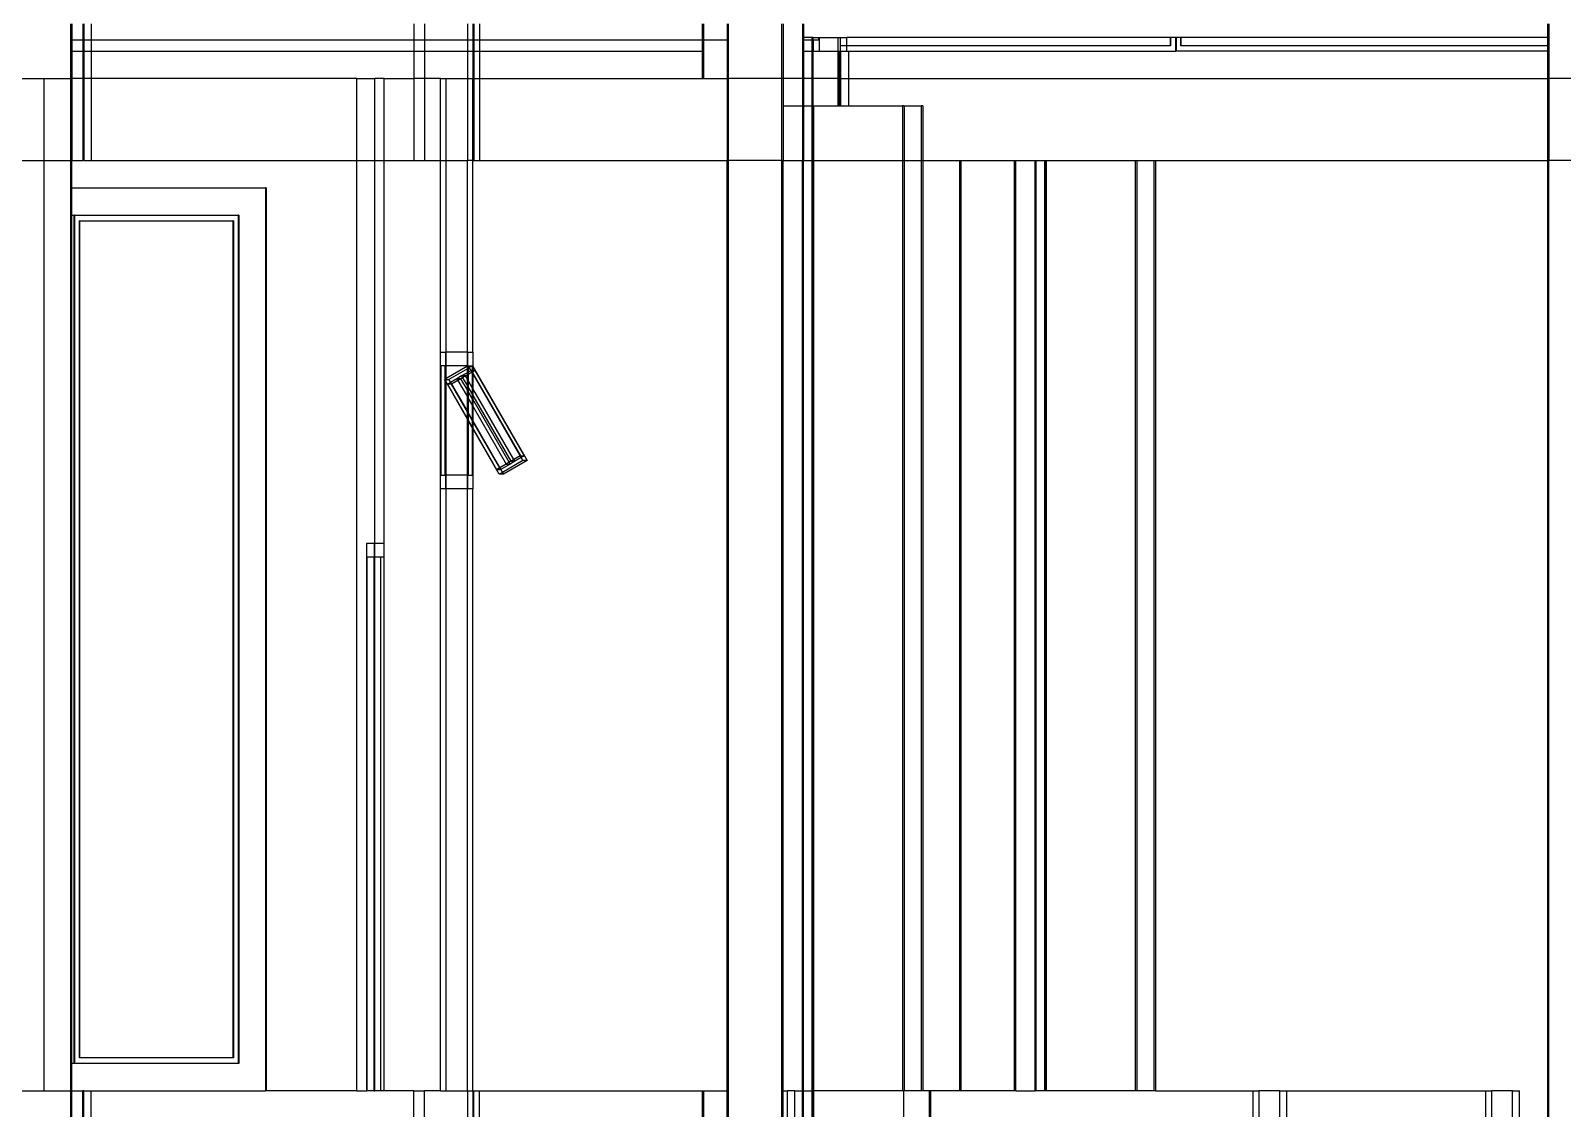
# Model space of a CAD drawing. Extents: x -20.4 to 13.4, y -9.4 to 9.8.
# Drawn here: x -5.5 to 0.1, y -0.39 to 3.55 of the extents above; entities that cross this region are included whole.
import ezdxf

# ---------------------------------------------------------------- set-up
doc = ezdxf.new("R2010")
doc.units = 0
doc.layers.get('0').update_dxf_attribs({"linetype": 'CONTINUOUS'})

msp = doc.modelspace()

# ---------------------------------------------------------------- linework, layer by layer
for p, q in [((-5.3557, 3.375), (-5.3557, 3.575)), ((-5.3515, 3.575), (-5.3515, 3.515)), ((-5.3121, 3.575), (-5.3121, 3.515)), ((-5.3079, 3.575), (-5.3079, 3.515)), ((-5.281, 3.575), (-5.281, 3.515)), ((-4.1018, 3.575), (-4.1018, 3.515)), ((-4.0624, 3.575), (-4.0624, 3.515)), ((-3.906, 3.575), (-3.906, 3.515)), ((-3.8863, 3.575), (-3.8863, 3.515)), ((-3.8821, 3.575), (-3.8821, 3.515)), ((-3.8624, 3.575), (-3.8624, 3.515)), ((-3.0462, 3.515), (-3.0462, 3.575)), ((-3.042, 3.515), (-3.042, 3.575)), ((-2.9562, 3.575), (-2.9562, 3.515)), ((-2.952, 3.515), (-2.952, 3.575)), ((-2.7562, 3.375), (-2.7562, 3.575)), ((-2.7521, 3.575), (-2.7521, 3.375)), ((-2.6815, 3.575), (-2.6815, 3.375)), ((-2.6774, 3.575), (-2.6774, 3.525)), ((0.0432, 3.525), (0.0432, 3.575)), ((0.0473, 3.575), (0.0473, 3.525)), ((-5.3121, 3.515), (-5.3515, 3.515)), ((-5.3515, 3.515), (-5.3515, 3.475)), ((-5.3515, 3.475), (-5.3121, 3.475)), ((-5.3515, 3.475), (-5.3515, 3.375)), ((-5.3121, 3.515), (-5.3121, 3.475)), ((-5.3079, 3.515), (-5.3121, 3.515)), ((-5.3121, 3.475), (-5.3121, 3.375)), ((-5.3121, 3.475), (-5.3079, 3.475)), ((-5.3079, 3.515), (-5.3079, 3.475)), ((-5.281, 3.515), (-5.3079, 3.515)), ((-5.3079, 3.475), (-5.3079, 3.375)), ((-5.3079, 3.475), (-5.281, 3.475)), ((-5.281, 3.515), (-5.281, 3.475)), ((-4.1018, 3.515), (-5.281, 3.515)), ((-5.281, 3.475), (-5.281, 3.375)), ((-5.281, 3.475), (-4.1018, 3.475)), ((-4.1018, 3.515), (-4.1018, 3.475)), ((-4.0624, 3.515), (-4.1018, 3.515)), ((-4.1018, 3.475), (-4.1018, 3.375)), ((-4.1018, 3.475), (-4.0624, 3.475)), ((-4.0624, 3.515), (-4.0624, 3.475)), ((-3.906, 3.515), (-4.0624, 3.515)), ((-4.0624, 3.475), (-4.0624, 3.375)), ((-4.0624, 3.475), (-3.906, 3.475)), ((-3.906, 3.515), (-3.906, 3.475)), ((-3.8863, 3.515), (-3.906, 3.515)), ((-3.906, 3.475), (-3.906, 3.375)), ((-3.906, 3.475), (-3.8863, 3.475)), ((-3.8863, 3.515), (-3.8863, 3.475)), ((-3.8821, 3.515), (-3.8863, 3.515)), ((-3.8863, 3.475), (-3.8863, 3.375)), ((-3.8863, 3.475), (-3.8821, 3.475)), ((-3.8821, 3.515), (-3.8821, 3.475)), ((-3.8624, 3.515), (-3.8821, 3.515)), ((-3.8821, 3.475), (-3.8821, 3.375)), ((-3.8821, 3.475), (-3.8624, 3.475)), ((-3.8624, 3.515), (-3.8624, 3.475)), ((-3.0462, 3.515), (-3.8624, 3.515)), ((-3.8624, 3.475), (-3.8624, 3.375)), ((-3.8624, 3.475), (-3.0462, 3.475)), ((-3.0462, 3.475), (-3.0462, 3.515)), ((-3.042, 3.515), (-3.0462, 3.515)), ((-3.0462, 3.375), (-3.0462, 3.475)), ((-3.0462, 3.475), (-3.042, 3.475)), ((-3.042, 3.475), (-3.042, 3.515)), ((-2.9562, 3.515), (-3.042, 3.515)), ((-3.042, 3.375), (-3.042, 3.475)), ((-2.9562, 3.515), (-2.9562, 3.375)), ((-2.952, 3.515), (-2.9562, 3.515)), ((-2.952, 3.375), (-2.952, 3.515)), ((-2.6774, 3.525), (-2.6774, 3.515)), ((-2.6462, 3.525), (-2.6774, 3.525)), ((-2.6462, 3.515), (-2.6774, 3.515)), ((-2.6774, 3.515), (-2.6774, 3.475)), ((-2.6774, 3.475), (-2.6462, 3.475)), ((-2.6774, 3.475), (-2.6774, 3.375)), ((-2.6421, 3.525), (-2.6462, 3.525)), ((-2.6462, 3.515), (-2.6462, 3.525)), ((-2.6421, 3.515), (-2.6462, 3.515)), ((-2.6462, 3.475), (-2.6462, 3.515)), ((-2.6462, 3.475), (-2.6421, 3.475)), ((-2.6462, 3.375), (-2.6462, 3.475)), ((-2.6421, 3.525), (-2.6213, 3.525)), ((-2.6421, 3.515), (-2.6421, 3.525)), ((-2.6213, 3.515), (-2.6421, 3.515)), ((-2.6421, 3.515), (-2.6421, 3.475)), ((-2.6421, 3.475), (-2.6193, 3.475)), ((-2.6421, 3.375), (-2.6421, 3.475)), ((-2.6213, 3.515), (-2.6213, 3.525)), ((-2.6213, 3.525), (-2.6193, 3.525)), ((-2.6193, 3.475), (-2.6193, 3.525)), ((-2.6193, 3.525), (-2.5508, 3.525)), ((-2.6193, 3.475), (-2.5508, 3.475)), ((-2.5508, 3.475), (-2.5508, 3.525)), ((-2.5508, 3.525), (-2.5425, 3.525)), ((-2.5508, 3.475), (-2.5466, 3.475)), ((-2.5508, 3.375), (-2.5508, 3.475)), ((-2.5466, 3.475), (-2.5425, 3.475)), ((-2.5466, 3.475), (-2.5466, 3.375)), ((-2.5425, 3.495), (-2.5425, 3.525)), ((-2.5425, 3.525), (-2.5197, 3.525)), ((-2.5197, 3.495), (-2.5425, 3.495)), ((-2.5425, 3.475), (-2.5425, 3.495)), ((-2.5425, 3.475), (-2.5197, 3.475)), ((-2.5425, 3.475), (-2.5425, 3.375)), ((-2.5197, 3.495), (-2.5197, 3.525)), ((-1.3378, 3.525), (-2.5197, 3.525)), ((-2.5197, 3.475), (-2.5197, 3.495)), ((-1.3378, 3.495), (-2.5197, 3.495)), ((-2.5197, 3.475), (-2.5134, 3.475)), ((-2.5134, 3.475), (-2.5134, 3.375)), ((-2.5134, 3.475), (-1.3178, 3.475)), ((-1.3378, 3.525), (-1.3378, 3.495)), ((-1.337, 3.525), (-1.3378, 3.525)), ((-1.337, 3.495), (-1.3378, 3.495)), ((-1.337, 3.525), (-1.337, 3.495)), ((-1.3366, 3.525), (-1.337, 3.525)), ((-1.3366, 3.495), (-1.337, 3.495)), ((-1.3366, 3.525), (-1.3366, 3.495)), ((-1.3358, 3.525), (-1.3366, 3.525)), ((-1.3358, 3.495), (-1.3366, 3.495)), ((-1.3358, 3.525), (-1.3358, 3.495)), ((-1.3178, 3.525), (-1.3358, 3.525)), ((-1.3178, 3.525), (-1.3178, 3.475)), ((-1.3158, 3.525), (-1.3178, 3.525)), ((-1.3158, 3.475), (-1.3178, 3.475)), ((-1.3158, 3.525), (-1.3158, 3.475)), ((-1.2978, 3.525), (-1.3158, 3.525)), ((0.0432, 3.475), (-1.3158, 3.475)), ((-1.2978, 3.495), (-1.2978, 3.525)), ((-1.297, 3.525), (-1.2978, 3.525)), ((-1.297, 3.495), (-1.2978, 3.495)), ((-1.297, 3.495), (-1.297, 3.525)), ((-1.2966, 3.525), (-1.297, 3.525)), ((-1.2966, 3.495), (-1.297, 3.495)), ((-1.2966, 3.495), (-1.2966, 3.525)), ((0.0432, 3.525), (-1.2966, 3.525)), ((0.0432, 3.495), (-1.2966, 3.495)), ((0.0473, 3.525), (0.0432, 3.525)), ((0.0432, 3.495), (0.0432, 3.525)), ((0.0473, 3.495), (0.0432, 3.495)), ((0.0432, 3.475), (0.0432, 3.495)), ((0.0473, 3.475), (0.0432, 3.475)), ((0.0432, 3.375), (0.0432, 3.475)), ((0.0473, 3.525), (0.0473, 3.495)), ((0.0473, 3.495), (0.0473, 3.475)), ((0.0473, 3.475), (0.0473, 3.375)), ((-5.5515, 3.375), (-5.4536, 3.375)), ((-5.4536, 3.075), (-5.4536, 3.375)), ((-5.4536, 3.375), (-5.3557, 3.375)), ((-5.3557, 3.375), (-5.3515, 3.375)), ((-5.3557, 3.075), (-5.3557, 3.375)), ((-5.3121, 3.375), (-5.3515, 3.375)), ((-5.3515, 3.375), (-5.3515, 3.075)), ((-5.3121, 3.375), (-5.3121, 3.075)), ((-5.3079, 3.375), (-5.3121, 3.375)), ((-5.3079, 3.375), (-5.3079, 3.075)), ((-5.281, 3.375), (-5.3079, 3.375)), ((-5.281, 3.375), (-5.281, 3.075)), ((-4.3102, 3.375), (-5.281, 3.375)), ((-4.3102, 3.375), (-4.2438, 3.375)), ((-4.3102, 3.075), (-4.3102, 3.375)), ((-4.2438, 3.075), (-4.2438, 3.375)), ((-4.2103, 3.375), (-4.2438, 3.375)), ((-4.2103, 3.075), (-4.2103, 3.375)), ((-4.2103, 3.375), (-4.1018, 3.375)), ((-4.1018, 3.375), (-4.1018, 3.075)), ((-4.0624, 3.375), (-4.1018, 3.375)), ((-4.0624, 3.375), (-4.0624, 3.075)), ((-4.0039, 3.375), (-4.0624, 3.375)), ((-4.0039, 3.375), (-3.9842, 3.375)), ((-4.0039, 3.075), (-4.0039, 3.375)), ((-3.9842, 3.375), (-3.906, 3.375)), ((-3.9842, 3.075), (-3.9842, 3.375)), ((-3.906, 3.375), (-3.8863, 3.375)), ((-3.906, 3.375), (-3.906, 3.075)), ((-3.8863, 3.375), (-3.8821, 3.375)), ((-3.8863, 3.075), (-3.8863, 3.375)), ((-3.8821, 3.375), (-3.8821, 3.075)), ((-3.8821, 3.375), (-3.8624, 3.375)), ((-3.8624, 3.375), (-3.8624, 3.075)), ((-3.8624, 3.375), (-3.0462, 3.375)), ((-3.0462, 3.375), (-3.042, 3.375)), ((-3.042, 3.375), (-2.9562, 3.375)), ((-2.9562, 3.375), (-2.952, 3.375)), ((-2.9562, 3.375), (-2.9562, 3.075)), ((-2.7562, 3.375), (-2.952, 3.375)), ((-2.952, 3.075), (-2.952, 3.375)), ((-2.7521, 3.375), (-2.7562, 3.375)), ((-2.7562, 3.075), (-2.7562, 3.375)), ((-2.7521, 3.375), (-2.7521, 3.275)), ((-2.6815, 3.375), (-2.7521, 3.375)), ((-2.6815, 3.375), (-2.6815, 3.275)), ((-2.6774, 3.375), (-2.6815, 3.375)), ((-2.6774, 3.375), (-2.6774, 3.275)), ((-2.6462, 3.375), (-2.6774, 3.375)), ((-2.6421, 3.375), (-2.6462, 3.375)), ((-2.6462, 3.275), (-2.6462, 3.375)), ((-2.5508, 3.375), (-2.6421, 3.375)), ((-2.6421, 3.275), (-2.6421, 3.375)), ((-2.5508, 3.275), (-2.5508, 3.375)), ((-2.5466, 3.375), (-2.5508, 3.375)), ((-2.5466, 3.375), (-2.5466, 3.275)), ((-2.5425, 3.375), (-2.5466, 3.375)), ((-2.5425, 3.375), (-2.5425, 3.275)), ((-2.5425, 3.375), (-2.5134, 3.375)), ((-2.5134, 3.375), (-2.5134, 3.275)), ((-2.5134, 3.375), (0.0432, 3.375)), ((0.0432, 3.375), (0.0473, 3.375)), ((0.0432, 3.075), (0.0432, 3.375)), ((0.0473, 3.375), (0.0473, 3.075)), ((0.2431, 3.375), (0.0473, 3.375)), ((-2.7521, 3.275), (-2.6815, 3.275)), ((-2.7521, 3.275), (-2.7521, 3.075)), ((-2.6815, 3.275), (-2.6815, 3.075)), ((-2.6815, 3.275), (-2.6774, 3.275)), ((-2.6774, 3.275), (-2.6774, 3.075)), ((-2.6774, 3.275), (-2.6473, 3.275)), ((-2.6473, 3.275), (-2.6473, 3.075)), ((-2.6473, 3.275), (-2.6462, 3.275)), ((-2.6462, 3.275), (-2.6421, 3.275)), ((-2.6462, 3.075), (-2.6462, 3.275)), ((-2.6421, 3.275), (-2.6411, 3.275)), ((-2.6421, 3.075), (-2.6421, 3.275)), ((-2.6411, 3.275), (-2.5508, 3.275)), ((-2.6411, 3.275), (-2.6411, 3.075)), ((-2.5508, 3.275), (-2.5466, 3.275)), ((-2.5466, 3.275), (-2.5425, 3.275)), ((-2.5425, 3.275), (-2.5134, 3.275)), ((-2.5134, 3.275), (-2.3158, 3.275)), ((-2.3096, 3.275), (-2.3158, 3.275)), ((-2.3158, 3.275), (-2.3158, 3.075)), ((-2.3096, 3.275), (-2.3096, 3.075)), ((-2.3096, 3.275), (-2.2474, 3.275)), ((-2.2411, 3.275), (-2.2474, 3.275)), ((-2.2474, 3.275), (-2.2474, 3.075)), ((-2.2411, 3.275), (-2.2411, 3.075)), ((-5.5515, 3.075), (-5.4536, 3.075)), ((-5.4536, -0.325), (-5.4536, 3.075)), ((-5.4536, 3.075), (-5.3557, 3.075)), ((-5.3557, -0.325), (-5.3557, 3.075)), ((-5.3557, 3.075), (-5.3515, 3.075)), ((-5.3515, 3.075), (-5.3121, 3.075)), ((-5.3515, 2.975), (-5.3515, 3.075)), ((-5.3079, 3.075), (-5.3121, 3.075)), ((-5.3079, 3.075), (-5.281, 3.075)), ((-5.281, 3.075), (-4.3102, 3.075)), ((-4.3102, -0.325), (-4.3102, 3.075)), ((-4.3102, 3.075), (-4.2438, 3.075)), ((-4.2438, 3.075), (-4.2103, 3.075)), ((-4.2438, 1.675), (-4.2438, 3.075)), ((-4.2103, 1.675), (-4.2103, 3.075)), ((-4.2103, 3.075), (-4.1018, 3.075)), ((-4.1018, 3.075), (-4.0624, 3.075)), ((-4.0624, 3.075), (-4.0039, 3.075)), ((-4.0039, 2.375), (-4.0039, 3.075)), ((-4.0039, 3.075), (-3.9842, 3.075)), ((-3.9842, 2.375), (-3.9842, 3.075)), ((-3.9842, 3.075), (-3.906, 3.075)), ((-3.8863, 3.075), (-3.906, 3.075)), ((-3.906, 2.375), (-3.906, 3.075)), ((-3.8863, 2.375), (-3.8863, 3.075)), ((-3.8863, 3.075), (-3.8821, 3.075)), ((-3.8821, 3.075), (-3.8624, 3.075)), ((-3.8624, 3.075), (-2.9562, 3.075)), ((-2.952, 3.075), (-2.9562, 3.075)), ((-2.9562, -0.325), (-2.9562, 3.075)), ((-2.7562, 3.075), (-2.952, 3.075)), ((-2.952, -0.325), (-2.952, 3.075)), ((-2.7521, 3.075), (-2.7562, 3.075)), ((-2.7562, -1.225), (-2.7562, 3.075)), ((-2.7521, 3.075), (-2.6815, 3.075)), ((-2.7521, -0.325), (-2.7521, 3.075)), ((-2.6815, 3.075), (-2.6774, 3.075)), ((-2.6815, -0.325), (-2.6815, 3.075)), ((-2.6774, 3.075), (-2.6473, 3.075)), ((-2.6774, -0.325), (-2.6774, 3.075)), ((-2.6473, 3.075), (-2.6473, -0.325)), ((-2.6473, 3.075), (-2.6462, 3.075)), ((-2.6462, 3.075), (-2.6421, 3.075)), ((-2.6462, -0.325), (-2.6462, 3.075)), ((-2.6421, 3.075), (-2.6411, 3.075)), ((-2.6421, -0.325), (-2.6421, 3.075)), ((-2.6411, 3.075), (-2.6411, -0.325)), ((-2.6411, 3.075), (-2.3158, 3.075)), ((-2.3158, 3.075), (-2.3158, -0.325)), ((-2.3158, 3.075), (-2.3096, 3.075)), ((-2.3096, 3.075), (-2.3096, -0.325)), ((-2.3096, 3.075), (-2.2474, 3.075)), ((-2.2474, 3.075), (-2.2474, -0.325)), ((-2.2474, 3.075), (-2.2411, 3.075)), ((-2.2411, 3.075), (-2.1058, 3.075)), ((-2.2411, 3.075), (-2.2411, -0.325)), ((-2.1058, -0.325), (-2.1058, 3.075)), ((-2.1058, 3.075), (-2.1016, 3.075)), ((-2.1016, -0.325), (-2.1016, 3.075)), ((-2.1016, 3.075), (-1.9058, 3.075)), ((-1.9058, -0.325), (-1.9058, 3.075)), ((-1.9058, 3.075), (-1.9017, 3.075)), ((-1.9017, 3.075), (-1.8311, 3.075)), ((-1.9017, -0.325), (-1.9017, 3.075)), ((-1.8311, -0.325), (-1.8311, 3.075)), ((-1.8311, 3.075), (-1.827, 3.075)), ((-1.827, -0.325), (-1.827, 3.075)), ((-1.827, 3.075), (-1.7969, 3.075)), ((-1.7969, 3.075), (-1.7969, -0.325)), ((-1.7969, 3.075), (-1.7958, 3.075)), ((-1.7958, -0.325), (-1.7958, 3.075)), ((-1.7958, 3.075), (-1.7917, 3.075)), ((-1.7917, -0.325), (-1.7917, 3.075)), ((-1.7917, 3.075), (-1.7906, 3.075)), ((-1.7906, 3.075), (-1.7906, -0.325)), ((-1.7906, 3.075), (-1.4654, 3.075)), ((-1.4654, 3.075), (-1.4654, -0.325)), ((-1.4654, 3.075), (-1.4592, 3.075)), ((-1.4592, 3.075), (-1.4592, -0.325)), ((-1.4592, 3.075), (-1.397, 3.075)), ((-1.397, 3.075), (-1.397, -0.325)), ((-1.397, 3.075), (-1.3907, 3.075)), ((-1.3907, 3.075), (-1.3907, -0.325)), ((-1.3907, 3.075), (0.0432, 3.075)), ((0.0432, 3.075), (0.0473, 3.075)), ((0.0432, -0.775), (0.0432, 3.075)), ((0.0473, -0.775), (0.0473, 3.075)), ((0.2431, 3.075), (0.0473, 3.075)), ((-5.3515, 2.975), (-4.6437, 2.975)), ((-5.3515, 2.875), (-5.3515, 2.975)), ((-4.6437, 2.975), (-4.6437, -0.325)), ((-4.6417, 2.975), (-4.6437, 2.975)), ((-4.6417, 2.975), (-4.6417, -0.325)), ((-5.3515, 2.875), (-5.3436, 2.875)), ((-5.3515, -0.225), (-5.3515, 2.875)), ((-5.3415, 2.875), (-5.3436, 2.875)), ((-5.3436, -0.225), (-5.3436, 2.875)), ((-5.3415, -0.225), (-5.3415, 2.875)), ((-5.3415, 2.875), (-4.7437, 2.875)), ((-4.7437, 2.875), (-4.7437, -0.225)), ((-4.7416, 2.875), (-4.7437, 2.875)), ((-4.7416, 2.875), (-4.7416, -0.225)), ((-5.3236, -0.205), (-5.3236, 2.855)), ((-5.3228, 2.855), (-5.3236, 2.855)), ((-5.3228, -0.205), (-5.3228, 2.855)), ((-5.3223, 2.855), (-5.3228, 2.855)), ((-5.3223, -0.205), (-5.3223, 2.855)), ((-5.3223, 2.855), (-4.7637, 2.855)), ((-4.7637, 2.855), (-4.7637, -0.205)), ((-4.7629, 2.855), (-4.7637, 2.855)), ((-4.7629, 2.855), (-4.7629, -0.205)), ((-4.7625, 2.855), (-4.7629, 2.855)), ((-4.7625, 2.855), (-4.7616, 2.855)), ((-4.7625, 2.855), (-4.7625, -0.205)), ((-4.7616, 2.855), (-4.7616, -0.205)), ((-4.0039, 1.875), (-4.0039, 2.375)), ((-4.0039, 2.375), (-3.9862, 2.375)), ((-3.9842, 2.375), (-3.9862, 2.375)), ((-3.9862, 2.375), (-3.9862, 2.325)), ((-3.906, 2.375), (-3.9842, 2.375)), ((-3.9842, 2.325), (-3.9842, 2.375)), ((-3.9039, 2.375), (-3.906, 2.375)), ((-3.906, 2.325), (-3.906, 2.375)), ((-3.9039, 2.375), (-3.8863, 2.375)), ((-3.9039, 2.325), (-3.9039, 2.375)), ((-3.8863, 2.375), (-3.8863, 2.3232)), ((-3.9873, 2.325), (-4.0028, 2.325)), ((-4.0028, 2.325), (-4.0028, 1.925)), ((-3.9862, 2.325), (-3.9873, 2.325)), ((-3.9873, 2.2762), (-3.9873, 2.325)), ((-3.9842, 2.325), (-3.9862, 2.325)), ((-3.9862, 2.325), (-3.9862, 2.2768)), ((-3.906, 2.325), (-3.9842, 2.325)), ((-3.9842, 2.278), (-3.9842, 2.325)), ((-3.906, 2.3232), (-3.9842, 2.278)), ((-3.906, 2.3142), (-3.9739, 2.275)), ((-3.906, 2.2998), (-3.9271, 2.2877)), ((-3.9039, 2.325), (-3.906, 2.325)), ((-3.906, 2.3232), (-3.906, 2.325)), ((-3.9039, 2.3244), (-3.906, 2.3232)), ((-3.906, 2.3142), (-3.906, 2.3232)), ((-3.9039, 2.3154), (-3.906, 2.3142)), ((-3.906, 2.2998), (-3.906, 2.3142)), ((-3.9039, 2.301), (-3.906, 2.2998)), ((-3.906, 2.2913), (-3.906, 2.2998)), ((-3.9029, 2.325), (-3.9039, 2.325)), ((-3.9029, 2.325), (-3.9039, 2.3244)), ((-3.9039, 2.3244), (-3.9039, 2.325)), ((-3.9039, 2.3154), (-3.9039, 2.3244)), ((-3.9029, 2.316), (-3.9039, 2.3154)), ((-3.9039, 2.301), (-3.9039, 2.3154)), ((-3.9029, 2.3016), (-3.9039, 2.301)), ((-3.9039, 2.2925), (-3.9039, 2.301)), ((-3.9029, 2.325), (-3.8873, 2.325)), ((-3.899, 2.3182), (-3.9029, 2.325)), ((-3.9029, 2.325), (-3.9029, 2.316)), ((-3.899, 2.3182), (-3.9029, 2.316)), ((-3.9029, 2.316), (-3.9029, 2.3016)), ((-3.8928, 2.3075), (-3.9029, 2.3016)), ((-3.9029, 2.3016), (-3.9029, 2.2931)), ((-3.8891, 2.3011), (-3.9029, 2.2931)), ((-3.8873, 2.325), (-3.899, 2.3182)), ((-3.8928, 2.3075), (-3.899, 2.3182)), ((-3.8925, 2.3077), (-3.8928, 2.3075)), ((-3.8891, 2.3011), (-3.8928, 2.3075)), ((-3.8873, 2.3077), (-3.8925, 2.3077)), ((-3.8925, 2.3077), (-3.8888, 2.3013)), ((-3.8888, 2.3013), (-3.8891, 2.3011)), ((-3.8873, 2.298), (-3.8891, 2.3011)), ((-3.8873, 2.3021), (-3.8888, 2.3013)), ((-3.8888, 2.3013), (-3.8873, 2.2987)), ((-3.8873, 2.325), (-3.8863, 2.3232)), ((-3.8873, 2.3077), (-3.8873, 2.325)), ((-3.8863, 2.3077), (-3.8873, 2.3077)), ((-3.8873, 2.3021), (-3.8873, 2.3077)), ((-3.8863, 2.3027), (-3.8873, 2.3021)), ((-3.8873, 2.2987), (-3.8873, 2.3021)), ((-3.8873, 2.298), (-3.8873, 2.2987)), ((-3.8873, 2.2987), (-3.8863, 2.2969)), ((-3.8873, 2.2443), (-3.8873, 2.298)), ((-3.8863, 2.2962), (-3.8873, 2.298)), ((-3.8863, 2.3232), (-3.6873, 1.9786)), ((-3.8863, 2.3232), (-3.8863, 2.3077)), ((-3.8777, 2.3077), (-3.8863, 2.3077)), ((-3.8863, 2.3077), (-3.8863, 2.3027)), ((-3.8777, 2.3077), (-3.8863, 2.3027)), ((-3.8863, 2.3027), (-3.8863, 2.2969)), ((-3.8863, 2.2969), (-3.7125, 1.9959)), ((-3.8863, 2.2969), (-3.8863, 2.2962)), ((-3.8863, 2.2962), (-3.8863, 2.2425)), ((-3.7128, 1.9957), (-3.8863, 2.2962)), ((-3.6978, 1.9959), (-3.8777, 2.3077)), ((-3.9873, 2.2762), (-3.9895, 2.275)), ((-3.9895, 2.275), (-3.9873, 2.275)), ((-3.9873, 2.2712), (-3.9895, 2.275)), ((-3.9862, 2.2768), (-3.9873, 2.2762)), ((-3.9873, 2.275), (-3.9873, 2.2762)), ((-3.9873, 2.2712), (-3.9873, 2.275)), ((-3.9873, 2.275), (-3.9862, 2.275)), ((-3.9873, 1.925), (-3.9873, 2.2712)), ((-3.9862, 2.2694), (-3.9873, 2.2712)), ((-3.9842, 2.278), (-3.9862, 2.2768)), ((-3.9862, 2.2768), (-3.9862, 2.275)), ((-3.9862, 2.275), (-3.9842, 2.275)), ((-3.9862, 2.275), (-3.9862, 2.2694)), ((-3.9862, 2.2694), (-3.9862, 1.925)), ((-3.9842, 2.2658), (-3.9862, 2.2694)), ((-3.9842, 2.275), (-3.9842, 2.278)), ((-3.9842, 2.275), (-3.9739, 2.275)), ((-3.9842, 2.2658), (-3.9842, 2.275)), ((-3.906, 2.1304), (-3.9842, 2.2658)), ((-3.9842, 1.925), (-3.9842, 2.2658)), ((-3.9677, 2.2642), (-3.979, 2.2577)), ((-3.9643, 2.2577), (-3.979, 2.2577)), ((-3.979, 2.2577), (-3.906, 2.1311)), ((-3.9739, 2.275), (-3.9677, 2.2642)), ((-3.9444, 2.2777), (-3.9677, 2.2642)), ((-3.9677, 2.2642), (-3.964, 2.2578)), ((-3.964, 2.2578), (-3.9643, 2.2577)), ((-3.906, 2.1566), (-3.9643, 2.2577)), ((-3.9407, 2.2713), (-3.964, 2.2578)), ((-3.964, 2.2578), (-3.906, 2.1573)), ((-3.9271, 2.2877), (-3.9444, 2.2777)), ((-3.9297, 2.2777), (-3.9444, 2.2777)), ((-3.9444, 2.2777), (-3.9407, 2.2713)), ((-3.9297, 2.2777), (-3.9407, 2.2713)), ((-3.9407, 2.2713), (-3.906, 2.2111)), ((-3.9234, 2.2813), (-3.9297, 2.2777)), ((-3.906, 2.2366), (-3.9297, 2.2777)), ((-3.9124, 2.2877), (-3.9271, 2.2877)), ((-3.9271, 2.2877), (-3.9234, 2.2813)), ((-3.9124, 2.2877), (-3.9234, 2.2813)), ((-3.9234, 2.2813), (-3.906, 2.2511)), ((-3.906, 2.2913), (-3.9124, 2.2877)), ((-3.906, 2.2766), (-3.9124, 2.2877)), ((-3.9039, 2.2925), (-3.906, 2.2913)), ((-3.906, 2.2766), (-3.906, 2.2913)), ((-3.9039, 2.273), (-3.906, 2.2766)), ((-3.906, 2.2511), (-3.906, 2.2766)), ((-3.906, 2.2511), (-3.9039, 2.2475)), ((-3.906, 2.2366), (-3.906, 2.2511)), ((-3.9029, 2.2931), (-3.9039, 2.2925)), ((-3.9039, 2.273), (-3.9039, 2.2925)), ((-3.9029, 2.2712), (-3.9039, 2.273)), ((-3.9039, 2.2475), (-3.9039, 2.273)), ((-3.9039, 2.2475), (-3.9029, 2.2457)), ((-3.9039, 2.233), (-3.9039, 2.2475)), ((-3.9029, 2.2931), (-3.9029, 2.2712)), ((-3.9029, 2.2712), (-3.9029, 2.2457)), ((-3.8873, 2.2443), (-3.9029, 2.2712)), ((-3.9029, 2.2457), (-3.9029, 2.2312)), ((-3.9029, 2.2457), (-3.8873, 2.2187)), ((-3.8873, 2.2187), (-3.8873, 2.2443)), ((-3.8863, 2.2425), (-3.8873, 2.2443)), ((-3.8863, 2.2425), (-3.8863, 2.2169)), ((-3.7361, 1.9823), (-3.8863, 2.2425)), ((-3.9039, 2.233), (-3.906, 2.2366)), ((-3.906, 2.2111), (-3.906, 2.2366)), ((-3.906, 2.2111), (-3.9039, 2.2075)), ((-3.906, 2.1573), (-3.906, 2.2111)), ((-3.9029, 2.2312), (-3.9039, 2.233)), ((-3.9039, 2.2075), (-3.9039, 2.233)), ((-3.9039, 2.2075), (-3.9029, 2.2057)), ((-3.9039, 2.1537), (-3.9039, 2.2075)), ((-3.9029, 2.2312), (-3.9029, 2.2057)), ((-3.8873, 2.2043), (-3.9029, 2.2312)), ((-3.9029, 2.2057), (-3.9029, 2.1519)), ((-3.9029, 2.2057), (-3.8873, 2.1787)), ((-3.8873, 2.2187), (-3.8863, 2.2169)), ((-3.8873, 2.2043), (-3.8873, 2.2187)), ((-3.8863, 2.2025), (-3.8873, 2.2043)), ((-3.8873, 2.1787), (-3.8873, 2.2043)), ((-3.8863, 2.2169), (-3.8863, 2.2025)), ((-3.8863, 2.2169), (-3.7471, 1.9759)), ((-3.8863, 2.2025), (-3.8863, 2.1769)), ((-3.7534, 1.9723), (-3.8863, 2.2025)), ((-3.906, 2.1573), (-3.9039, 2.1537)), ((-3.906, 2.1566), (-3.906, 2.1573)), ((-3.9039, 2.153), (-3.906, 2.1566)), ((-3.906, 2.1311), (-3.906, 2.1566)), ((-3.906, 2.1311), (-3.9039, 2.1275)), ((-3.906, 2.1304), (-3.906, 2.1311)), ((-3.906, 1.925), (-3.906, 2.1304)), ((-3.9039, 2.1268), (-3.906, 2.1304)), ((-3.9039, 2.1537), (-3.9029, 2.1519)), ((-3.9039, 2.153), (-3.9039, 2.1537)), ((-3.9029, 2.1512), (-3.9039, 2.153)), ((-3.9039, 2.1275), (-3.9039, 2.153)), ((-3.9029, 2.1519), (-3.8873, 2.125)), ((-3.9029, 2.1519), (-3.9029, 2.1512)), ((-3.8873, 2.1243), (-3.9029, 2.1512)), ((-3.9029, 2.1512), (-3.9029, 2.1257)), ((-3.8873, 2.1787), (-3.8863, 2.1769)), ((-3.8873, 2.125), (-3.8873, 2.1787)), ((-3.8863, 2.1769), (-3.8863, 2.1232)), ((-3.8863, 2.1769), (-3.7644, 1.9659)), ((-3.9039, 2.1275), (-3.9029, 2.1257)), ((-3.9039, 2.1268), (-3.9039, 2.1275)), ((-3.9039, 1.925), (-3.9039, 2.1268)), ((-3.9029, 2.125), (-3.9039, 2.1268)), ((-3.9029, 2.1257), (-3.8873, 2.0987)), ((-3.9029, 2.1257), (-3.9029, 2.125)), ((-3.9029, 2.125), (-3.9029, 1.925)), ((-3.8873, 2.098), (-3.9029, 2.125)), ((-3.8873, 2.125), (-3.8863, 2.1232)), ((-3.8873, 2.1243), (-3.8873, 2.125)), ((-3.8863, 2.1225), (-3.8873, 2.1243)), ((-3.8873, 2.0987), (-3.8873, 2.1243)), ((-3.8873, 2.0987), (-3.8863, 2.0969)), ((-3.8873, 2.098), (-3.8873, 2.0987)), ((-3.8873, 1.925), (-3.8873, 2.098)), ((-3.8863, 2.0962), (-3.8873, 2.098)), ((-3.8863, 2.1232), (-3.7877, 1.9524)), ((-3.8863, 2.1232), (-3.8863, 2.1225)), ((-3.788, 1.9523), (-3.8863, 2.1225)), ((-3.8863, 2.1225), (-3.8863, 2.0969)), ((-3.8863, 2.0969), (-3.7991, 1.9459)), ((-3.8863, 2.0969), (-3.8863, 2.0962)), ((-3.8863, 2.0962), (-3.8863, 1.875)), ((-3.7895, 1.9286), (-3.8863, 2.0962)), ((-3.7644, 1.9659), (-3.7877, 1.9524)), ((-3.7497, 1.9659), (-3.784, 1.9461)), ((-3.7029, 1.9786), (-3.7778, 1.9353)), ((-3.6873, 1.9786), (-3.7739, 1.9286)), ((-3.7534, 1.9723), (-3.7644, 1.9659)), ((-3.7644, 1.9659), (-3.7497, 1.9659)), ((-3.7471, 1.9759), (-3.7534, 1.9723)), ((-3.7497, 1.9659), (-3.7534, 1.9723)), ((-3.7324, 1.9759), (-3.7497, 1.9659)), ((-3.7361, 1.9823), (-3.7471, 1.9759)), ((-3.7471, 1.9759), (-3.7324, 1.9759)), ((-3.7128, 1.9957), (-3.7361, 1.9823)), ((-3.7324, 1.9759), (-3.7361, 1.9823)), ((-3.7091, 1.9893), (-3.7324, 1.9759)), ((-3.7125, 1.9959), (-3.7128, 1.9957)), ((-3.7091, 1.9893), (-3.7128, 1.9957)), ((-3.7125, 1.9959), (-3.6978, 1.9959)), ((-3.6978, 1.9959), (-3.7091, 1.9893)), ((-3.7029, 1.9786), (-3.7091, 1.9893)), ((-3.6873, 1.9786), (-3.7029, 1.9786)), ((-4.0028, 1.925), (-3.9873, 1.925)), ((-3.9862, 1.925), (-3.9873, 1.925)), ((-3.9862, 1.925), (-3.9862, 1.875)), ((-3.9842, 1.925), (-3.9862, 1.925)), ((-3.9842, 1.875), (-3.9842, 1.925)), ((-3.906, 1.925), (-3.9842, 1.925)), ((-3.906, 1.875), (-3.906, 1.925)), ((-3.9039, 1.925), (-3.906, 1.925)), ((-3.9039, 1.875), (-3.9039, 1.925)), ((-3.9029, 1.925), (-3.9039, 1.925)), ((-3.9029, 1.925), (-3.8873, 1.925)), ((-3.788, 1.9523), (-3.7991, 1.9459)), ((-3.7991, 1.9459), (-3.7843, 1.9459)), ((-3.7778, 1.9353), (-3.7895, 1.9286)), ((-3.7739, 1.9286), (-3.7895, 1.9286)), ((-3.7877, 1.9524), (-3.788, 1.9523)), ((-3.7843, 1.9459), (-3.788, 1.9523)), ((-3.7877, 1.9524), (-3.784, 1.9461)), ((-3.784, 1.9461), (-3.7843, 1.9459)), ((-3.784, 1.9461), (-3.7778, 1.9353)), ((-3.7778, 1.9353), (-3.7739, 1.9286)), ((-4.0039, -0.325), (-4.0039, 1.875)), ((-3.9862, 1.875), (-4.0039, 1.875)), ((-3.9842, 1.875), (-3.9862, 1.875)), ((-3.9842, -0.325), (-3.9842, 1.875)), ((-3.906, 1.875), (-3.9842, 1.875)), ((-3.906, -0.325), (-3.906, 1.875)), ((-3.9039, 1.875), (-3.906, 1.875)), ((-3.8863, 1.875), (-3.9039, 1.875)), ((-3.8863, -0.325), (-3.8863, 1.875)), ((-4.2459, 1.675), (-4.275, 1.675)), ((-4.275, 1.675), (-4.275, -0.325)), ((-4.2469, 1.625), (-4.2739, 1.625)), ((-4.2739, 1.625), (-4.2739, -0.325)), ((-4.2469, -0.325), (-4.2469, 1.625)), ((-4.2459, 1.625), (-4.2469, 1.625)), ((-4.2459, 1.625), (-4.2459, 1.675)), ((-4.2438, 1.675), (-4.2459, 1.675)), ((-4.2459, -0.325), (-4.2459, 1.625)), ((-4.2438, 1.625), (-4.2459, 1.625)), ((-4.2103, 1.675), (-4.2438, 1.675)), ((-4.2438, 1.625), (-4.2438, 1.675)), ((-4.2438, -0.325), (-4.2438, 1.625)), ((-4.2239, 1.625), (-4.2438, 1.625)), ((-4.2239, 1.625), (-4.2239, -0.325)), ((-4.2103, 1.625), (-4.2239, 1.625)), ((-4.2103, 1.625), (-4.2103, 1.675)), ((-4.2103, -0.325), (-4.2103, 1.625)), ((-5.3228, -0.205), (-5.3236, -0.205)), ((-5.3223, -0.205), (-5.3228, -0.205)), ((-4.7637, -0.205), (-5.3223, -0.205)), ((-4.7629, -0.205), (-4.7637, -0.205)), ((-4.7625, -0.205), (-4.7629, -0.205)), ((-4.7616, -0.205), (-4.7625, -0.205)), ((-5.3436, -0.225), (-5.3515, -0.225)), ((-5.3515, -0.325), (-5.3515, -0.225)), ((-5.3415, -0.225), (-5.3436, -0.225)), ((-4.7437, -0.225), (-5.3415, -0.225)), ((-4.7416, -0.225), (-4.7437, -0.225)), ((-5.5515, -0.325), (-5.4536, -0.325)), ((-5.4536, -0.325), (-5.3557, -0.325)), ((-5.3557, -0.325), (-5.3515, -0.325)), ((-5.3557, -0.425), (-5.3557, -0.325)), ((-5.3515, -0.325), (-5.3121, -0.325)), ((-5.3515, -0.425), (-5.3515, -0.325)), ((-5.3079, -0.325), (-5.3121, -0.325)), ((-5.3121, -0.425), (-5.3121, -0.325)), ((-5.3079, -0.325), (-5.281, -0.325)), ((-5.3079, -0.425), (-5.3079, -0.325)), ((-5.281, -0.425), (-5.281, -0.325)), ((-5.281, -0.325), (-4.6437, -0.325)), ((-4.6417, -0.325), (-4.6437, -0.325)), ((-4.3102, -0.325), (-4.6417, -0.325)), ((-4.3102, -0.325), (-4.275, -0.325)), ((-4.275, -0.325), (-4.2739, -0.325)), ((-4.2469, -0.325), (-4.2739, -0.325)), ((-4.2469, -0.325), (-4.2459, -0.325)), ((-4.2459, -0.325), (-4.2438, -0.325)), ((-4.2239, -0.325), (-4.2438, -0.325)), ((-4.2103, -0.325), (-4.2239, -0.325)), ((-4.1018, -0.325), (-4.2103, -0.325)), ((-4.1018, -0.325), (-4.0624, -0.325)), ((-4.1018, -0.425), (-4.1018, -0.325)), ((-4.0624, -0.425), (-4.0624, -0.325)), ((-4.0039, -0.325), (-4.0624, -0.325)), ((-4.0039, -0.325), (-3.9842, -0.325)), ((-3.9842, -0.325), (-3.906, -0.325)), ((-3.906, -0.325), (-3.8863, -0.325)), ((-3.906, -0.325), (-3.906, -0.425)), ((-3.8863, -0.325), (-3.8863, -0.425)), ((-3.8863, -0.325), (-3.8821, -0.325)), ((-3.8821, -0.325), (-3.8624, -0.325)), ((-3.8821, -0.425), (-3.8821, -0.325)), ((-3.8624, -0.325), (-3.0462, -0.325)), ((-3.8624, -0.425), (-3.8624, -0.325)), ((-3.0462, -0.325), (-3.042, -0.325)), ((-3.0462, -0.425), (-3.0462, -0.325)), ((-3.042, -0.325), (-2.9562, -0.325)), ((-3.042, -0.425), (-3.042, -0.325)), ((-2.9562, -0.325), (-2.952, -0.325)), ((-2.9562, -0.425), (-2.9562, -0.325)), ((-2.952, -0.425), (-2.952, -0.325)), ((-2.7521, -0.325), (-2.7365, -0.325)), ((-2.7521, -0.425), (-2.7521, -0.325)), ((-2.7095, -0.325), (-2.7365, -0.325)), ((-2.7365, -0.425), (-2.7365, -0.325)), ((-2.7095, -0.325), (-2.6815, -0.325)), ((-2.7095, -0.425), (-2.7095, -0.325)), ((-2.6815, -0.325), (-2.6774, -0.325)), ((-2.6815, -0.425), (-2.6815, -0.325)), ((-2.6774, -0.325), (-2.6473, -0.325)), ((-2.6774, -0.425), (-2.6774, -0.325)), ((-2.6473, -0.325), (-2.6473, -0.425)), ((-2.6462, -0.325), (-2.6473, -0.325)), ((-2.6421, -0.325), (-2.6462, -0.325)), ((-2.6462, -0.425), (-2.6462, -0.325)), ((-2.6421, -0.425), (-2.6421, -0.325)), ((-2.6421, -0.325), (-2.6411, -0.325)), ((-2.6411, -0.325), (-2.6411, -0.425)), ((-2.3158, -0.325), (-2.6411, -0.325)), ((-2.3107, -0.325), (-2.3158, -0.325)), ((-2.3107, -0.425), (-2.3107, -0.325)), ((-2.3096, -0.325), (-2.3107, -0.325)), ((-2.2474, -0.325), (-2.3096, -0.325)), ((-2.2411, -0.325), (-2.2474, -0.325)), ((-2.2179, -0.325), (-2.2411, -0.325)), ((-2.2179, -0.325), (-2.2179, -0.425)), ((-2.2128, -0.325), (-2.2179, -0.325)), ((-2.2128, -0.325), (-2.2128, -0.425)), ((-2.1058, -0.325), (-2.2128, -0.325)), ((-2.1016, -0.325), (-2.1058, -0.325)), ((-1.9058, -0.325), (-2.1016, -0.325)), ((-1.9017, -0.325), (-1.9058, -0.325)), ((-1.9017, -0.325), (-1.8311, -0.325)), ((-1.827, -0.325), (-1.8311, -0.325)), ((-1.7969, -0.325), (-1.827, -0.325)), ((-1.7958, -0.325), (-1.7969, -0.325)), ((-1.7917, -0.325), (-1.7958, -0.325)), ((-1.7906, -0.325), (-1.7917, -0.325)), ((-1.4654, -0.325), (-1.7906, -0.325)), ((-1.4592, -0.325), (-1.4654, -0.325)), ((-1.397, -0.325), (-1.4592, -0.325)), ((-1.3907, -0.325), (-1.397, -0.325)), ((-1.3907, -0.325), (-1.0348, -0.325)), ((-1.0348, -0.325), (-1.0348, -0.425)), ((-1.0348, -0.325), (-1.013, -0.325)), ((-1.013, -0.325), (-1.013, -0.425)), ((-0.9369, -0.325), (-1.013, -0.325)), ((-0.9369, -1.225), (-0.9369, -0.325)), ((-0.9369, -0.325), (-0.911, -0.325)), ((-0.911, -0.325), (-0.1844, -0.325)), ((-0.911, -0.425), (-0.911, -0.325)), ((-0.1844, -0.325), (-0.1844, -0.425)), ((-0.1844, -0.325), (-0.1626, -0.325)), ((-0.1626, -0.325), (-0.1626, -0.425)), ((-0.0865, -0.325), (-0.1626, -0.325)), ((-0.0865, -1.225), (-0.0865, -0.325)), ((-0.0865, -0.325), (-0.0605, -0.325)), ((-0.0605, -0.775), (-0.0605, -0.325))]:
    msp.add_line(p, q)

doc.saveas('drawing.dxf')
